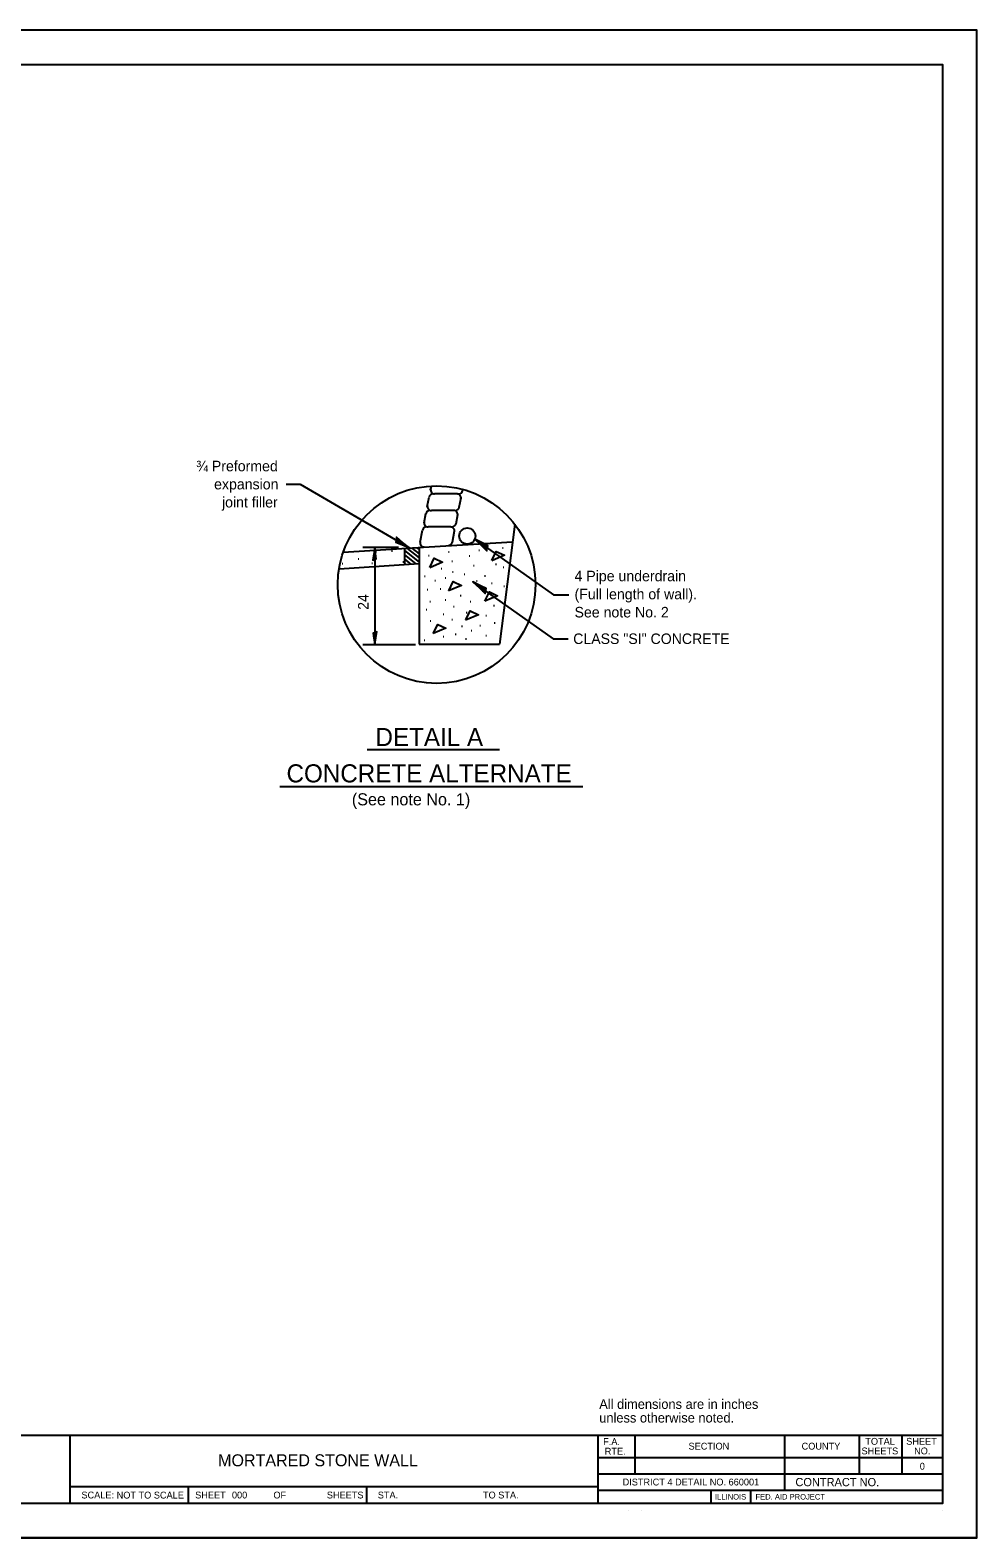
# Model space of a CAD drawing. Extents: x 0 to 2.83, y 0 to 1.83.
# Drawn here: x 1.683 to 2.833, y 0 to 1.833 of the extents above; entities that cross this region are included whole.
import ezdxf

# ---------------------------------------------------------------- set-up
doc = ezdxf.new("R2010")
doc.units = 0
for name, color, linetype in [('RD_Pr_Roadway_Dimensions', 7, 'Continuous'), ('RD_Pr_Roadway_Notes', 7, 'Continuous'), ('SH_General_Details', 7, 'Continuous'), ('SH_Printer_Plotting_Border', 7, 'Continuous')]:
    doc.layers.add(name, color=color, linetype=linetype)

msp = doc.modelspace()

# ---------------------------------------------------------------- linework, layer by layer
at = {"layer": 'RD_Pr_Roadway_Dimensions'}
for p, q in [((2.1305, 1.2042), (2.0872, 1.2042)), ((2.1017, 1.2039), (2.1017, 1.0866)), ((2.1511, 1.086), (2.0872, 1.086))]:
    msp.add_line(p, q, dxfattribs=at)
for points in [[(2.1015, 1.1901), (2.1036, 1.1905), (2.1027, 1.1964), (2.1017, 1.2039), (2.1006, 1.1959), (2.0994, 1.1888), (2.1015, 1.1901), (2.1029, 1.1907), (2.1017, 1.1989), (2.1002, 1.1899), (2.1019, 1.1912), (2.1017, 1.195), (2.1011, 1.1914)], [(2.1019, 1.1005), (2.0999, 1.1), (2.1008, 1.0941), (2.1017, 1.0866), (2.1029, 1.0946), (2.1041, 1.1017), (2.1019, 1.1005), (2.1006, 1.0998), (2.1018, 1.0916), (2.1033, 1.1006), (2.1016, 1.0993), (2.1018, 1.0955), (2.1024, 1.0991)]]:
    msp.add_lwpolyline(points, dxfattribs=at)
at = {"layer": 'RD_Pr_Roadway_Notes'}
for p, q in [((1.9941, 1.2813), (2.011, 1.2813)), ((2.011, 1.2813), (2.144, 1.2038)), ((2.2232, 1.2145), (2.3191, 1.1467)), ((2.226, 1.1585), (2.3184, 1.0932)), ((2.3191, 1.1467), (2.3375, 1.1467)), ((2.3184, 1.0932), (2.3368, 1.0932)), ((2.0927, 0.9586), (2.2532, 0.9586)), ((1.9863, 0.9138), (2.3545, 0.9138))]:
    msp.add_line(p, q, dxfattribs=at)
for points in [[(2.1282, 1.2134), (2.1273, 1.2107), (2.1347, 1.2078), (2.144, 1.2038), (2.1355, 1.2105), (2.1282, 1.2167), (2.1282, 1.2134), (2.128, 1.2114), (2.1382, 1.2072), (2.1289, 1.215), (2.1293, 1.2121), (2.1338, 1.2099), (2.13, 1.2129)], [(2.2382, 1.2036), (2.2393, 1.2062), (2.2322, 1.2098), (2.2232, 1.2145), (2.2311, 1.2071), (2.2379, 1.2003), (2.2382, 1.2036), (2.2386, 1.2056), (2.2287, 1.2106), (2.2373, 1.202), (2.2372, 1.2049), (2.2329, 1.2076), (2.2364, 1.2042)], [(2.2361, 1.1517), (2.2371, 1.1543), (2.2301, 1.1578), (2.2211, 1.1626), (2.229, 1.1552), (2.2358, 1.1484), (2.2361, 1.1517), (2.2364, 1.1536), (2.2266, 1.1587), (2.2351, 1.1501), (2.2351, 1.153), (2.2308, 1.1556), (2.2343, 1.1523)]]:
    msp.add_lwpolyline(points, dxfattribs=at)
at = {"layer": 'SH_General_Details'}
for p, q in [((2.8333, 1.8333), (0, 1.8333)), ((2.8333, 0), (2.8333, 1.8333)), ((2.1656, 1.2542), (2.1679, 1.2655)), ((2.1696, 1.2743), (2.17, 1.2763)), ((2.1697, 1.2752), (2.1705, 1.279)), ((2.2018, 1.2694), (2.1745, 1.2694)), ((2.2085, 1.2733), (2.2088, 1.2749)), ((2.1977, 1.2493), (2.1705, 1.2493)), ((2.2037, 1.2493), (2.2037, 1.2493)), ((2.2045, 1.2533), (2.2068, 1.2645)), ((2.1616, 1.2342), (2.1638, 1.2454)), ((2.1937, 1.2293), (2.1665, 1.2293)), ((2.1997, 1.2293), (2.1997, 1.2293)), ((2.2005, 1.2332), (2.2027, 1.2444)), ((2.2719, 1.2326), (2.2534, 1.0868)), ((2.1475, 1.2037), (2.2692, 1.2113)), ((2.1569, 1.2107), (2.1598, 1.2254)), ((2.196, 1.2108), (2.1987, 1.2244)), ((2.0635, 1.1984), (2.1475, 1.2037)), ((2.103, 1.1994), (2.1039, 1.1994)), ((2.1222, 1.2002), (2.1231, 1.2002)), ((2.1378, 1.2031), (2.1378, 1.1835)), ((2.1378, 1.2004), (2.1555, 1.1864)), ((2.1378, 1.1952), (2.1516, 1.1843)), ((2.1407, 1.2033), (2.1555, 1.1915)), ((2.1467, 1.2036), (2.1555, 1.1967)), ((2.1527, 1.204), (2.1555, 1.2018)), ((2.1555, 1.2042), (2.1555, 1.1938)), ((2.1555, 1.2042), (2.1555, 1.0868)), ((2.1671, 1.1947), (2.168, 1.1947)), ((2.1912, 1.1989), (2.1921, 1.1989)), ((2.1957, 1.2093), (2.1957, 1.2093)), ((2.2164, 1.194), (2.2173, 1.194)), ((2.2283, 1.2012), (2.2292, 1.2012)), ((2.2569, 1.2039), (2.2579, 1.2039)), ((2.0584, 1.1785), (2.1555, 1.1846)), ((2.062, 1.1846), (2.063, 1.1846)), ((2.0814, 1.1905), (2.0823, 1.1905)), ((2.098, 1.1852), (2.0989, 1.1852)), ((2.1359, 1.1869), (2.1368, 1.1869)), ((2.1378, 1.1901), (2.1456, 1.184)), ((2.1378, 1.185), (2.1396, 1.1836)), ((2.1824, 1.1787), (2.1833, 1.1787)), ((2.1954, 1.1878), (2.1963, 1.1878)), ((2.1961, 1.1745), (2.1971, 1.1745)), ((2.2218, 1.1825), (2.2227, 1.1825)), ((2.2485, 1.184), (2.2495, 1.184)), ((2.2577, 1.1802), (2.2586, 1.1802)), ((2.1621, 1.1692), (2.163, 1.1692)), ((2.1747, 1.1641), (2.1757, 1.1641)), ((2.1874, 1.1672), (2.1883, 1.1672)), ((2.2103, 1.1718), (2.2112, 1.1718)), ((2.2252, 1.1638), (2.2261, 1.1638)), ((2.2351, 1.1699), (2.2361, 1.1699)), ((2.2435, 1.1607), (2.2445, 1.1607)), ((2.2585, 1.1573), (2.2594, 1.1573)), ((2.1655, 1.1532), (2.1664, 1.1532)), ((2.1686, 1.1385), (2.1696, 1.1385)), ((2.1812, 1.1538), (2.1822, 1.1538)), ((2.1874, 1.1408), (2.1883, 1.1408)), ((2.2057, 1.1458), (2.2066, 1.1458)), ((2.2176, 1.1385), (2.2185, 1.1385)), ((2.2321, 1.1515), (2.233, 1.1515)), ((2.164, 1.129), (2.165, 1.129)), ((2.1847, 1.1232), (2.1856, 1.1232)), ((2.1973, 1.1324), (2.1982, 1.1324)), ((2.213, 1.1252), (2.2139, 1.1252)), ((2.2367, 1.1217), (2.2376, 1.1217)), ((2.2462, 1.1336), (2.2472, 1.1336)), ((2.169, 1.1152), (2.1699, 1.1152)), ((2.1954, 1.1167), (2.1963, 1.1167)), ((2.2073, 1.1087), (2.2083, 1.1087)), ((2.2187, 1.1034), (2.2196, 1.1034)), ((2.2294, 1.1095), (2.2303, 1.1095)), ((2.247, 1.1125), (2.2479, 1.1125)), ((2.1555, 1.0868), (2.1947, 1.0868)), ((2.1617, 1.0915), (2.1627, 1.0915)), ((2.1847, 1.0961), (2.1856, 1.0961)), ((2.1947, 1.0868), (2.2534, 1.0868)), ((2.1947, 1.0868), (2.1947, 1.0868)), ((2.1996, 1.0988), (2.2005, 1.0988)), ((2.2121, 1.0932), (2.2131, 1.0932)), ((2.2367, 1.0973), (2.2376, 1.0973)), ((0.1667, 0.125), (2.7917, 0.125)), ((1.7312, 0.125), (1.7312, 0.0417)), ((2.3729, 0.125), (2.3729, 0.0417)), ((2.4179, 0.125), (2.4179, 0.0779)), ((2.5995, 0.125), (2.5995, 0.0579)), ((2.6905, 0.125), (2.6905, 0.0779)), ((2.7423, 0.125), (2.7423, 0.0779)), ((2.3729, 0.0979), (2.7917, 0.0979)), ((2.3729, 0.0779), (2.7917, 0.0779)), ((1.7312, 0.0625), (2.3729, 0.0625)), ((1.875, 0.0625), (1.875, 0.0417)), ((2.0917, 0.0625), (2.0917, 0.0417)), ((2.3729, 0.0579), (2.7917, 0.0579)), ((2.5101, 0.0579), (2.5101, 0.0417)), ((2.5585, 0.0579), (2.5585, 0.0417)), ((2.4095, 0.0333), (2.4095, 0.0333)), ((2.4262, 0.0333), (2.4262, 0.0333)), ((2.7917, 0.0333), (2.7917, 0.0333)), ((2.8333, 0), (0, 0))]:
    msp.add_line(p, q, dxfattribs=at)
msp.add_lwpolyline([(0.1667, 1.7917), (2.7917, 1.7917), (2.7917, 0.0417), (0.1667, 0.0417)], close=True, dxfattribs=at)
for points in [[(2.2439, 1.1884), (2.2494, 1.1995), (2.2593, 1.1948), (2.2438, 1.1882)], [(2.1686, 1.18), (2.1741, 1.1911), (2.184, 1.1864), (2.1685, 1.1797)], [(2.1916, 1.1517), (2.197, 1.1628), (2.207, 1.1581), (2.1914, 1.1515)], [(2.2355, 1.1391), (2.241, 1.1502), (2.2509, 1.1455), (2.2354, 1.1388)], [(2.2122, 1.1161), (2.2177, 1.1272), (2.2276, 1.1225), (2.2121, 1.1159)], [(2.1728, 1.0997), (2.1783, 1.1108), (2.1882, 1.1061), (2.1727, 1.0995)]]:
    msp.add_lwpolyline(points, dxfattribs=at)
for centre, radius in [((2.1769, 1.1591), 0.1201), ((2.2142, 1.2182), 0.00978)]:
    msp.add_circle(centre, radius, dxfattribs=at)
for centre, start, end in [((2.1726, 1.2645), 90, 168.6901), ((2.1745, 1.2743), 168.6901, 270), ((2.2017, 1.2645), 348.6901, 90), ((2.2037, 1.2743), 270, 348.6901), ((2.1686, 1.2444), 90, 168.6901), ((2.1705, 1.2542), 168.6901, 270), ((2.1977, 1.2444), 348.6901, 90), ((2.1997, 1.2542), 270, 348.6901), ((2.1646, 1.2244), 90, 168.6901), ((2.1665, 1.2342), 168.6901, 270), ((2.1937, 1.2244), 348.6901, 90), ((2.1957, 1.2342), 270, 348.6901), ((2.1617, 1.2098), 168.6901, 270), ((2.1912, 1.2117), 270, 348.6901)]:
    msp.add_arc(centre, 0.00489, start, end, dxfattribs=at)
at = {"layer": 'SH_Printer_Plotting_Border'}
msp.add_lwpolyline([(0, 0), (2.8333, 0), (2.8333, 1.8333), (0, 1.8333)], close=True, dxfattribs=at)

# ---------------------------------------------------------------- texts
at = {"layer": 'RD_Pr_Roadway_Dimensions'}
msp.add_text('24 ', height=0.0128, rotation=90, dxfattribs=at).set_placement((2.0942, 1.1285))
at = {"layer": 'RD_Pr_Roadway_Notes'}
for s, height, p in [('¾ Preformed', 0.012833, (1.8847, 1.2969)), ('expansion', 0.01283, (1.9065, 1.2749)), ('joint filler', 0.012833, (1.9161, 1.2529)), ('4 Pipe underdrain', 0.012833, (2.3445, 1.1632)), ('(Full length of wall).', 0.012833, (2.3445, 1.1412)), ('See note No. 2', 0.012833, (2.3445, 1.1192)), ('CLASS "SI" CONCRETE ', 0.012804, (2.3429, 1.0869)), ('DETAIL A', 0.022, (2.1026, 0.9628)), ('CONCRETE ALTERNATE', 0.022, (1.9945, 0.9186)), ('(See note No. 1)', 0.014667, (2.0739, 0.8907)), ('All dimensions are in inches ', 0.011667, (2.3745, 0.1568)), ('unless otherwise noted.', 0.011667, (2.3745, 0.1402))]:
    msp.add_text(s, height=height, dxfattribs=at).set_placement(p)
at = {"layer": 'SH_General_Details'}
for s, height, p in [('F.A.  ', 0.00833, (2.3793, 0.1129)), ('SECTION', 0.00833, (2.483, 0.1073)), ('COUNTY', 0.00833, (2.6204, 0.1073)), ('SHEETS', 0.00833, (2.6932, 0.1015)), ('TOTAL', 0.00833, (2.6978, 0.1132)), ('SHEET', 0.00833, (2.7475, 0.1132)), ('NO.', 0.00833, (2.7571, 0.1015)), ('MORTARED STONE WALL', 0.014583, (1.9114, 0.087)), ('RTE.', 0.00833, (2.3812, 0.1012)), ('0', 0.00833, (2.764, 0.0829)), ('SCALE:          ', 0.008333, (1.7453, 0.0479)), ('NOT TO SCALE', 0.008333, (1.7881, 0.0478)), ('SHEET', 0.00833, (1.8835, 0.0479)), ('000', 0.00833, (1.9282, 0.0479)), ('OF', 0.00833, (1.9786, 0.0479)), ('SHEETS', 0.00833, (2.0435, 0.0479)), ('STA.', 0.00833, (2.1054, 0.0479)), ('TO STA.', 0.00833, (2.2332, 0.0479)), ('DISTRICT 4 DETAIL NO. 660001', 0.008333, (2.4029, 0.0637)), ('CONTRACT NO.      ', 0.01, (2.6129, 0.0628)), ('ILLINOIS', 0.00667, (2.5152, 0.0466)), ('FED. AID PROJECT', 0.006667, (2.5644, 0.0466))]:
    msp.add_text(s, height=height, dxfattribs=at).set_placement(p)

doc.saveas('drawing.dxf')
